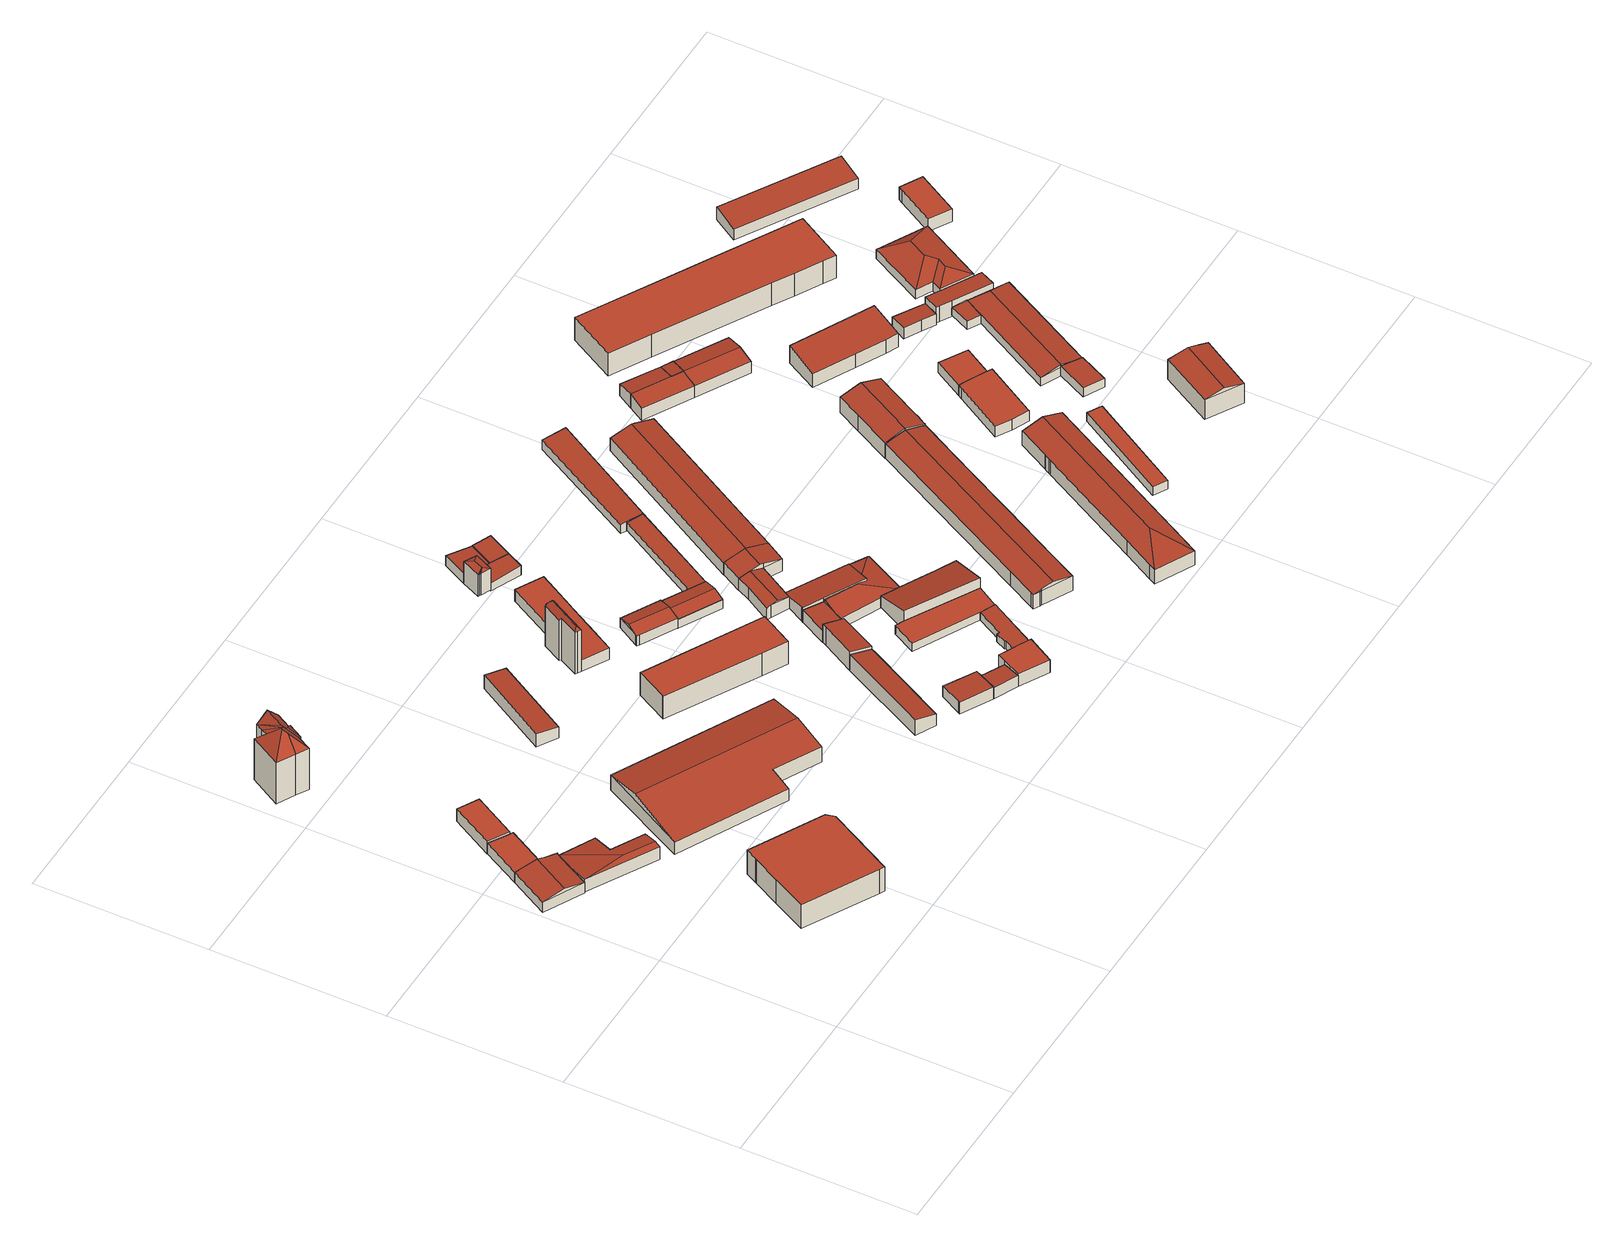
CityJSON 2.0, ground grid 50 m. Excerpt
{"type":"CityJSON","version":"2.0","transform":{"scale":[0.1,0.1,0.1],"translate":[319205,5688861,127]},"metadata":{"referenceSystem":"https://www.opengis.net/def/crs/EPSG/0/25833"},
"CityObjects":{
"building1":{"type":"Building","attributes":{"Dachtyp_tdc":"tdcFreeFormRoof","Gemeindeschluessel":14713000,"Dachneigung":10.01,"QualitaetDacherkennung":86,"Geometrietyp2DReferenz":"3000","function":"31001_2000","roofType":"5000","measuredHeight":4.61},"geometry":[{"type":"MultiSurface","lod":"2","boundaries":[[[0,1,2,3]],[[1,4,5,2]],[[4,6,7,5]],[[6,8,9,7]],[[8,10,11,9]],[[10,12,13,11]],[[12,0,3,13]],[[8,6,4,1,14,15,10]],[[15,14,0,12]],[[1,0,14]],[[12,10,15]],[[3,2,5,7,9,11,13]]],"semantics":{"surfaces":[{"type":"WallSurface"},{"type":"RoofSurface"},{"type":"GroundSurface"}],"values":[0,0,0,0,0,0,0,1,1,0,0,2]}}]},
"building2":{"type":"Building","attributes":{"Dachtyp_tdc":"tdcPolyFlatRoof","Gemeindeschluessel":14713000,"Dachneigung":2.71,"QualitaetDacherkennung":82,"Geometrietyp2DReferenz":"3000","function":"31001_2000","roofType":"2100","measuredHeight":3.55},"geometry":[{"type":"MultiSurface","lod":"2","boundaries":[[[16,0,17,18]],[[0,19,20,17]],[[19,21,22,20]],[[21,23,24,22]],[[23,25,26,24]],[[25,16,18,26]],[[25,23,21,19,0,16]],[[18,17,20,22,24,26]]],"semantics":{"surfaces":[{"type":"WallSurface"},{"type":"RoofSurface"},{"type":"GroundSurface"}],"values":[0,0,0,0,0,0,1,2]}}]},
"building3":{"type":"Building","attributes":{"Dachtyp_tdc":"tdcFreeFormRoof","Gemeindeschluessel":14713000,"Dachneigung":10.39,"QualitaetDacherkennung":29,"Geometrietyp2DReferenz":"3000","function":"31001_2000","roofType":"5000","measuredHeight":4.8},"geometry":[{"type":"MultiSurface","lod":"2","boundaries":[[[27,28,29,30]],[[28,31,32,29]],[[31,33,34,32]],[[33,35,36,34]],[[35,37,38,36]],[[37,39,40,38]],[[39,27,30,40]],[[41,42,31,28,27]],[[39,43,41,27]],[[43,37,35,33,42,41]],[[39,37,43]],[[33,31,42]],[[30,29,32,34,36,38,40]]],"semantics":{"surfaces":[{"type":"WallSurface"},{"type":"RoofSurface"},{"type":"GroundSurface"}],"values":[0,0,0,0,0,0,0,1,1,1,0,0,2]}}]},
"building4":{"type":"Building","attributes":{"Dachtyp_tdc":"tdcPolyFlatRoof","Gemeindeschluessel":14713000,"Dachneigung":0,"QualitaetDacherkennung":78,"Geometrietyp2DReferenz":"3000","function":"31001_2000","roofType":"1000","measuredHeight":8.13},"geometry":[{"type":"MultiSurface","lod":"2","boundaries":[[[44,45,46,47]],[[45,48,49,46]],[[48,50,51,49]],[[50,52,53,51]],[[52,54,55,53]],[[54,56,57,55]],[[56,58,59,57]],[[58,60,61,59]],[[60,62,63,61]],[[62,44,47,63]],[[62,60,58,56,54,52,50,48,45,44]],[[47,46,49,51,53,55,57,59,61,63]]],"semantics":{"surfaces":[{"type":"WallSurface"},{"type":"RoofSurface"},{"type":"GroundSurface"}],"values":[0,0,0,0,0,0,0,0,0,0,1,2]}}]},
"building5":{"type":"Building","attributes":{"Dachtyp_tdc":"tdcPolyFlatRoof","Gemeindeschluessel":14713000,"Dachneigung":0,"QualitaetDacherkennung":82,"Geometrietyp2DReferenz":"3000","function":"31001_2000","roofType":"1000","measuredHeight":4.19},"geometry":[{"type":"MultiSurface","lod":"2","boundaries":[[[64,65,66,67]],[[65,68,69,66]],[[68,70,71,69]],[[70,72,73,71]],[[72,64,67,73]],[[72,70,68,65,64]],[[67,66,69,71,73]]],"semantics":{"surfaces":[{"type":"WallSurface"},{"type":"RoofSurface"},{"type":"GroundSurface"}],"values":[0,0,0,0,0,1,2]}}]},
"building6":{"type":"Building","attributes":{"Dachtyp_tdc":"tdcFreeFormRoof","Gemeindeschluessel":14713000,"Dachneigung":46.38,"QualitaetDacherkennung":48,"Geometrietyp2DReferenz":"3000","function":"31001_9998","roofType":"5000","measuredHeight":19.04},"geometry":[{"type":"MultiSurface","lod":"2","boundaries":[[[74,75,76,77]],[[75,78,79,76]],[[78,80,81,79]],[[80,82,83,81]],[[82,84,85,83]],[[84,86,87,85]],[[86,88,89,87]],[[88,90,91,89]],[[90,92,93,91]],[[92,94,95,93]],[[94,96,97,95]],[[96,98,99,97]],[[98,74,77,99]],[[100,101,98,96]],[[100,96,94]],[[102,103,104,101,100,94,92]],[[105,106,102,92,90]],[[105,90,88]],[[106,105,88,86]],[[107,102,106,86,84]],[[107,84,82]],[[82,102,107]],[[82,103,102]],[[80,103,82]],[[103,80,78]],[[75,103,78]],[[75,104,103]],[[104,75,74]],[[101,104,74,98]],[[77,76,79,81,83,85,87,89,91,93,95,97,99]]],"semantics":{"surfaces":[{"type":"WallSurface"},{"type":"RoofSurface"},{"type":"GroundSurface"}],"values":[0,0,0,0,0,0,0,0,0,0,0,0,0,1,1,1,1,1,1,1,0,1,1,1,1,1,1,1,1,2]}}]},
"building7":{"type":"Building","attributes":{"Dachtyp_tdc":"tdcFreeFormRoof","Gemeindeschluessel":14713000,"Dachneigung":10,"QualitaetDacherkennung":68,"Geometrietyp2DReferenz":"3000","function":"31001_2000","roofType":"5000","measuredHeight":7.02},"geometry":[{"type":"MultiSurface","lod":"2","boundaries":[[[108,109,110,111]],[[109,112,113,110]],[[112,114,115,113]],[[114,116,117,115]],[[116,118,119,117]],[[118,108,111,119]],[[116,114,120,121,108,118]],[[120,112,109,121]],[[109,108,121]],[[114,112,120]],[[111,110,113,115,117,119]]],"semantics":{"surfaces":[{"type":"WallSurface"},{"type":"RoofSurface"},{"type":"GroundSurface"}],"values":[0,0,0,0,0,0,1,1,0,0,2]}}]},
"building8":{"type":"Building","attributes":{"Dachtyp_tdc":"tdcPolyFlatRoof","Gemeindeschluessel":14713000,"Dachneigung":5.53,"QualitaetDacherkennung":85,"Geometrietyp2DReferenz":"3000","function":"31001_2000","roofType":"2100","measuredHeight":4.45},"geometry":[{"type":"MultiSurface","lod":"2","boundaries":[[[122,123,124,125]],[[123,126,127,124]],[[126,128,129,127]],[[128,122,125,129]],[[128,126,123,122]],[[125,124,127,129]]],"semantics":{"surfaces":[{"type":"WallSurface"},{"type":"RoofSurface"},{"type":"GroundSurface"}],"values":[0,0,0,0,1,2]}}]},
"building9":{"type":"Building","attributes":{"Dachtyp_tdc":"tdcPolyFlatRoof","Gemeindeschluessel":14713000,"Dachneigung":0,"QualitaetDacherkennung":90,"Geometrietyp2DReferenz":"3000","function":"31001_2000","roofType":"1000","measuredHeight":7.66},"geometry":[{"type":"MultiSurface","lod":"2","boundaries":[[[130,131,132,133]],[[131,134,135,132]],[[134,136,137,135]],[[136,138,139,137]],[[138,140,141,139]],[[140,142,143,141]],[[142,130,133,143]],[[142,140,138,136,134,131,130]],[[133,132,135,137,139,141,143]]],"semantics":{"surfaces":[{"type":"WallSurface"},{"type":"RoofSurface"},{"type":"GroundSurface"}],"values":[0,0,0,0,0,0,0,1,2]}}]},
"building10":{"type":"Building","attributes":{"Dachtyp_tdc":"tdcPolyFlatRoof","Gemeindeschluessel":14713000,"Dachneigung":13.62,"QualitaetDacherkennung":89,"Geometrietyp2DReferenz":"3000","function":"31001_2000","roofType":"2100","measuredHeight":5.33},"geometry":[{"type":"MultiSurface","lod":"2","boundaries":[[[144,145,146,147]],[[145,148,149,146]],[[148,150,151,149]],[[150,152,153,151]],[[152,144,147,153]],[[152,150,148,145,144]],[[147,146,149,151,153]]],"semantics":{"surfaces":[{"type":"WallSurface"},{"type":"RoofSurface"},{"type":"GroundSurface"}],"values":[0,0,0,0,0,1,2]}}]},
"building11":{"type":"Building","attributes":{"Dachtyp_tdc":"tdcPolyFlatRoof","Gemeindeschluessel":14713000,"Dachneigung":2.82,"QualitaetDacherkennung":85,"Geometrietyp2DReferenz":"3000","function":"31001_2000","roofType":"2100","measuredHeight":3.95},"geometry":[{"type":"MultiSurface","lod":"2","boundaries":[[[154,155,156,157]],[[155,158,159,156]],[[158,160,161,159]],[[160,162,163,161]],[[162,164,165,163]],[[164,154,157,165]],[[164,162,160,158,155,154]],[[157,156,159,161,163,165]]],"semantics":{"surfaces":[{"type":"WallSurface"},{"type":"RoofSurface"},{"type":"GroundSurface"}],"values":[0,0,0,0,0,0,1,2]}}]},
"building12":{"type":"Building","attributes":{"Gemeindeschluessel":14713000,"Geometrietyp2DReferenz":"3000","function":"31001_2000","roofType":"9999"},"children":["building12-1","building12-2"]},
"building12-1":{"type":"BuildingPart","attributes":{"Dachtyp_tdc":"tdcFreeFormRoof","Dachneigung":51.15,"QualitaetDacherkennung":6,"Geometrietyp2DReferenz":"3000","roofType":"5000","measuredHeight":15.38},"parents":["building12"],"geometry":[{"type":"MultiSurface","lod":"2","boundaries":[[[166,167,168,169]],[[167,170,171,172,168]],[[173,174,175,176,177]],[[174,178,179,175]],[[178,180,181,179]],[[180,182,183,181]],[[182,166,169,183]],[[178,174,173,184]],[[173,170,185,184]],[[170,167,185]],[[167,166,182,180,178,184,185]],[[169,168,172,176,175,179,181,183]],[[177,171,170,173]],[[177,176,172,171]]],"semantics":{"surfaces":[{"type":"WallSurface"},{"type":"RoofSurface"},{"type":"GroundSurface"},{"type":"ClosureSurface"}],"values":[0,0,0,0,0,0,0,1,1,1,1,2,0,3]}}]},
"building12-2":{"type":"BuildingPart","attributes":{"Dachtyp_tdc":"tdcPolyFlatRoof","Dachneigung":0,"QualitaetDacherkennung":53,"Geometrietyp2DReferenz":"3000","roofType":"1000","measuredHeight":3.71},"parents":["building12"],"geometry":[{"type":"MultiSurface","lod":"2","boundaries":[[[186,187,188,189]],[[187,190,191,188]],[[190,192,193,191]],[[192,194,195,193]],[[194,196,197,195]],[[196,198,199,197]],[[198,177,176,199]],[[171,200,201,172]],[[200,202,203,201]],[[202,186,189,203]],[[202,200,171,177,198,196,194,192,190,187,186]],[[189,188,191,193,195,197,199,176,172,201,203]],[[172,176,177,171]]],"semantics":{"surfaces":[{"type":"WallSurface"},{"type":"RoofSurface"},{"type":"GroundSurface"},{"type":"ClosureSurface"}],"values":[0,0,0,0,0,0,0,0,0,0,1,2,3]}}]},
"building13":{"type":"Building","attributes":{"Dachtyp_tdc":"tdcPolyFlatRoof","Gemeindeschluessel":14713000,"Dachneigung":5.46,"QualitaetDacherkennung":79,"Geometrietyp2DReferenz":"3000","function":"31001_2000","roofType":"2100","measuredHeight":3.78},"geometry":[{"type":"MultiSurface","lod":"2","boundaries":[[[204,205,206,207]],[[205,208,165,206]],[[208,209,163,165]],[[209,204,207,163]],[[209,208,205,204]],[[207,206,165,163]]],"semantics":{"surfaces":[{"type":"WallSurface"},{"type":"RoofSurface"},{"type":"GroundSurface"}],"values":[0,0,0,0,1,2]}}]},
"building14":{"type":"Building","attributes":{"Dachtyp_tdc":"tdcFreeFormRoof","Gemeindeschluessel":14713000,"Dachneigung":13.85,"QualitaetDacherkennung":71,"Geometrietyp2DReferenz":"3000","function":"31001_2000","roofType":"5000","measuredHeight":4.27},"geometry":[{"type":"MultiSurface","lod":"2","boundaries":[[[210,211,212,213]],[[211,214,215,212]],[[214,216,217,215]],[[216,218,219,217]],[[218,220,221,219]],[[220,210,213,221]],[[211,210,222,223,216,214]],[[222,220,218,223]],[[210,220,222]],[[218,216,223]],[[213,212,215,217,219,221]]],"semantics":{"surfaces":[{"type":"WallSurface"},{"type":"RoofSurface"},{"type":"GroundSurface"}],"values":[0,0,0,0,0,0,1,1,0,0,2]}}]},
"building15":{"type":"Building","attributes":{"Dachtyp_tdc":"tdcPolyFlatRoof","Gemeindeschluessel":14713000,"Dachneigung":13.57,"QualitaetDacherkennung":77,"Geometrietyp2DReferenz":"3000","function":"31001_2000","roofType":"2100","measuredHeight":6.17},"geometry":[{"type":"MultiSurface","lod":"2","boundaries":[[[224,225,226,149]],[[225,227,228,226]],[[227,229,230,228]],[[229,231,232,230]],[[231,233,151,232]],[[233,224,149,151]],[[233,231,229,227,225,224]],[[149,226,228,230,232,151]]],"semantics":{"surfaces":[{"type":"WallSurface"},{"type":"RoofSurface"},{"type":"GroundSurface"}],"values":[0,0,0,0,0,0,1,2]}}]},
"building16":{"type":"Building","attributes":{"Dachtyp_tdc":"tdcFreeFormRoof","Gemeindeschluessel":14713000,"Dachneigung":20.64,"QualitaetDacherkennung":3,"Geometrietyp2DReferenz":"3000","function":"31001_2000","roofType":"5000","measuredHeight":8.13},"geometry":[{"type":"MultiSurface","lod":"2","boundaries":[[[234,235,236,237]],[[235,238,239,236]],[[238,240,241,239]],[[240,242,243,241]],[[242,244,245,243]],[[244,234,237,245]],[[246,242,240]],[[246,244,242]],[[244,246,234]],[[247,246,240,238]],[[247,238,235]],[[246,247,235,234]],[[237,236,239,241,243,245]]],"semantics":{"surfaces":[{"type":"WallSurface"},{"type":"RoofSurface"},{"type":"GroundSurface"}],"values":[0,0,0,0,0,0,1,1,1,1,1,1,2]}}]},
"building17":{"type":"Building","attributes":{"Dachtyp_tdc":"tdcPolyFlatRoof","Gemeindeschluessel":14713000,"Dachneigung":4.9,"QualitaetDacherkennung":79,"Geometrietyp2DReferenz":"3000","function":"31001_2000","roofType":"2100","measuredHeight":4.13},"geometry":[{"type":"MultiSurface","lod":"2","boundaries":[[[248,249,250,251]],[[249,252,253,250]],[[252,254,255,253]],[[254,256,257,255]],[[256,258,259,257]],[[258,248,251,259]],[[258,256,254,252,249,248]],[[251,250,253,255,257,259]]],"semantics":{"surfaces":[{"type":"WallSurface"},{"type":"RoofSurface"},{"type":"GroundSurface"}],"values":[0,0,0,0,0,0,1,2]}}]},
"building18":{"type":"Building","attributes":{"Dachtyp_tdc":"tdcGableRoof","Gemeindeschluessel":14713000,"Dachneigung":13.33,"QualitaetDacherkennung":58,"Geometrietyp2DReferenz":"3000","function":"31001_2000","roofType":"3100","measuredHeight":3.93},"geometry":[{"type":"MultiSurface","lod":"2","boundaries":[[[260,261,262,263]],[[261,264,265,262]],[[264,266,267,265]],[[266,268,269,267]],[[268,260,263,269]],[[270,268,266,264,271]],[[272,270,271,273]],[[261,273,271,264]],[[260,272,273,261]],[[268,270,272,260]],[[263,262,265,267,269]]],"semantics":{"surfaces":[{"type":"WallSurface"},{"type":"RoofSurface"},{"type":"GroundSurface"}],"values":[0,0,0,0,0,1,1,0,0,0,2]}}]},
"building19":{"type":"Building","attributes":{"Dachtyp_tdc":"tdcPolyFlatRoof","Gemeindeschluessel":14713000,"Dachneigung":3.1,"QualitaetDacherkennung":70,"Geometrietyp2DReferenz":"3000","function":"31001_2000","roofType":"2100","measuredHeight":3.11},"geometry":[{"type":"MultiSurface","lod":"2","boundaries":[[[274,275,276,277]],[[275,278,279,276]],[[278,280,281,279]],[[280,282,283,281]],[[282,274,277,283]],[[282,280,278,275,274]],[[277,276,279,281,283]]],"semantics":{"surfaces":[{"type":"WallSurface"},{"type":"RoofSurface"},{"type":"GroundSurface"}],"values":[0,0,0,0,0,1,2]}}]},
"building20":{"type":"Building","attributes":{"Dachtyp_tdc":"tdcPolyFlatRoof","Gemeindeschluessel":14713000,"Dachneigung":6.64,"QualitaetDacherkennung":62,"Geometrietyp2DReferenz":"3000","function":"31001_2000","roofType":"2100","measuredHeight":3.41},"geometry":[{"type":"MultiSurface","lod":"2","boundaries":[[[284,285,286,287]],[[285,288,289,286]],[[288,290,291,289]],[[290,292,293,291]],[[292,284,287,293]],[[292,290,288,285,284]],[[287,286,289,291,293]]],"semantics":{"surfaces":[{"type":"WallSurface"},{"type":"RoofSurface"},{"type":"GroundSurface"}],"values":[0,0,0,0,0,1,2]}}]},
"building21":{"type":"Building","attributes":{"Gemeindeschluessel":14713000,"Geometrietyp2DReferenz":"3000","function":"31001_2000","roofType":"9999"},"children":["building21-1","building21-2","building21-3"]},
"building21-1":{"type":"BuildingPart","attributes":{"Dachtyp_tdc":"tdcPolyFlatRoof","Dachneigung":4.72,"QualitaetDacherkennung":82,"Geometrietyp2DReferenz":"3000","roofType":"2100","measuredHeight":3.06},"parents":["building21"],"geometry":[{"type":"MultiSurface","lod":"2","boundaries":[[[294,295,296,297,298]],[[295,299,300,296]],[[301,302,303,304]],[[302,305,306,303]],[[305,307,308,306]],[[307,309,310,308]],[[309,311,312,310]],[[311,309,307,305,302,301,299,295,294,313]],[[297,296,300,304,303,306,308,310,312]],[[301,304,300,299]],[[298,313,294]],[[297,312,311,313,298]]],"semantics":{"surfaces":[{"type":"WallSurface"},{"type":"RoofSurface"},{"type":"GroundSurface"},{"type":"ClosureSurface"}],"values":[0,0,0,0,0,0,0,1,2,3,0,3]}}]},
"building21-2":{"type":"BuildingPart","attributes":{"Dachtyp_tdc":"tdcPolyFlatRoof","Dachneigung":0,"QualitaetDacherkennung":78,"Geometrietyp2DReferenz":"3000","roofType":"1000","measuredHeight":4.35},"parents":["building21"],"geometry":[{"type":"MultiSurface","lod":"2","boundaries":[[[314,315,316,317]],[[315,318,319,316]],[[318,320,301,304,319]],[[321,322,323,300,299]],[[322,314,317,323]],[[322,321,320,318,315,314]],[[317,316,319,304,300,323]],[[299,301,320,321]],[[299,300,304,301]]],"semantics":{"surfaces":[{"type":"WallSurface"},{"type":"RoofSurface"},{"type":"GroundSurface"},{"type":"ClosureSurface"}],"values":[0,0,0,0,0,1,2,0,3]}}]},
"building21-3":{"type":"BuildingPart","attributes":{"Dachtyp_tdc":"tdcPolyFlatRoof","Dachneigung":2.91,"QualitaetDacherkennung":75,"Geometrietyp2DReferenz":"3000","roofType":"2100","measuredHeight":3.09},"parents":["building21"],"geometry":[{"type":"MultiSurface","lod":"2","boundaries":[[[324,325,326,327]],[[325,328,329,326]],[[328,298,297,329]],[[330,331,332,312,311]],[[331,324,327,332]],[[331,330,313,298,328,325,324]],[[327,326,329,297,312,332]],[[311,313,330]],[[312,297,298,313,311]]],"semantics":{"surfaces":[{"type":"WallSurface"},{"type":"RoofSurface"},{"type":"GroundSurface"},{"type":"ClosureSurface"}],"values":[0,0,0,0,0,1,2,0,3]}}]},
"building22":{"type":"Building","attributes":{"Dachtyp_tdc":"tdcFreeFormRoof","Gemeindeschluessel":14713000,"Dachneigung":14.25,"QualitaetDacherkennung":85,"Geometrietyp2DReferenz":"3000","function":"31001_2000","roofType":"5000","measuredHeight":4.77},"geometry":[{"type":"MultiSurface","lod":"2","boundaries":[[[333,334,335,336]],[[334,337,338,335]],[[337,339,340,338]],[[339,341,342,340]],[[341,343,344,342]],[[343,345,346,344]],[[345,333,336,346]],[[341,339,347,348,343]],[[347,337,334,333,345,348]],[[339,337,347]],[[345,343,348]],[[336,335,338,340,342,344,346]]],"semantics":{"surfaces":[{"type":"WallSurface"},{"type":"RoofSurface"},{"type":"GroundSurface"}],"values":[0,0,0,0,0,0,0,1,1,0,0,2]}}]},
"building23":{"type":"Building","attributes":{"Dachtyp_tdc":"tdcPolyFlatRoof","Gemeindeschluessel":14713000,"Dachneigung":3,"QualitaetDacherkennung":85,"Geometrietyp2DReferenz":"3000","function":"31001_2000","roofType":"2100","measuredHeight":3.11},"geometry":[{"type":"MultiSurface","lod":"2","boundaries":[[[349,350,351,352]],[[350,280,281,351]],[[280,278,279,281]],[[278,349,352,279]],[[278,280,350,349]],[[352,351,281,279]]],"semantics":{"surfaces":[{"type":"WallSurface"},{"type":"RoofSurface"},{"type":"GroundSurface"}],"values":[0,0,0,0,1,2]}}]},
"building24":{"type":"Building","attributes":{"Dachtyp_tdc":"tdcPolyFlatRoof","Gemeindeschluessel":14713000,"Dachneigung":10.24,"QualitaetDacherkennung":85,"Geometrietyp2DReferenz":"3000","function":"31001_2000","roofType":"2100","measuredHeight":4.94},"geometry":[{"type":"MultiSurface","lod":"2","boundaries":[[[353,354,355,356]],[[354,357,358,355]],[[357,359,360,358]],[[359,361,362,360]],[[361,363,364,362]],[[363,365,366,364]],[[365,353,356,366]],[[365,363,361,359,357,354,353]],[[356,355,358,360,362,364,366]]],"semantics":{"surfaces":[{"type":"WallSurface"},{"type":"RoofSurface"},{"type":"GroundSurface"}],"values":[0,0,0,0,0,0,0,1,2]}}]},
"building25":{"type":"Building","attributes":{"Dachtyp_tdc":"tdcFreeFormRoof","Gemeindeschluessel":14713000,"Dachneigung":11.85,"QualitaetDacherkennung":54,"Geometrietyp2DReferenz":"3000","function":"31001_2000","roofType":"5000","measuredHeight":4.74},"geometry":[{"type":"MultiSurface","lod":"2","boundaries":[[[367,256,368,369]],[[256,370,366,368]],[[370,371,364,366]],[[371,372,362,364]],[[372,373,374,362]],[[373,375,376,374]],[[375,377,378,376]],[[377,367,369,378]],[[375,373,379,380,371,381,382,383]],[[382,381,370,384]],[[379,372,380]],[[377,383,382,384,256,367]],[[373,372,379]],[[370,256,384]],[[371,370,381]],[[372,371,380]],[[377,375,383]],[[369,368,366,364,362,374,376,378]]],"semantics":{"surfaces":[{"type":"WallSurface"},{"type":"RoofSurface"},{"type":"GroundSurface"}],"values":[0,0,0,0,0,0,0,0,1,1,1,1,0,0,0,0,0,2]}}]},
"building26":{"type":"Building","attributes":{"Gemeindeschluessel":14713000,"Dachtyp_tdc":"tdcPolyFlatRoof","Dachneigung":14.95,"QualitaetDacherkennung":85,"Geometrietyp2DReferenz":"3000","function":"31001_2000","roofType":"2100","measuredHeight":6.47},"geometry":[{"type":"MultiSurface","lod":"2","boundaries":[[[385,386,387,388]],[[386,389,390,387]],[[389,391,392,390]],[[391,393,394,392]],[[393,395,396,394]],[[395,397,398,396]],[[397,399,400,398]],[[399,401,402,400]],[[401,385,388,402]],[[401,399,397,395,393,391,389,386,385]],[[388,387,390,392,394,396,398,400,402]]],"semantics":{"surfaces":[{"type":"WallSurface"},{"type":"RoofSurface"},{"type":"GroundSurface"}],"values":[0,0,0,0,0,0,0,0,0,1,2]}}]},
"building27":{"type":"Building","attributes":{"Dachtyp_tdc":"tdcFreeFormRoof","Gemeindeschluessel":14713000,"Dachneigung":13.69,"QualitaetDacherkennung":74,"Geometrietyp2DReferenz":"3000","function":"31001_2000","roofType":"5000","measuredHeight":5.76},"geometry":[{"type":"MultiSurface","lod":"2","boundaries":[[[403,404,405,406]],[[404,407,408,405]],[[407,339,409,408]],[[339,410,411,409]],[[410,337,412,411]],[[337,403,406,412]],[[407,404,413,414,415]],[[414,413,403,337,416]],[[339,415,414,416,410]],[[410,416,337]],[[403,413,404]],[[407,415,339]],[[406,405,408,409,411,412]]],"semantics":{"surfaces":[{"type":"WallSurface"},{"type":"RoofSurface"},{"type":"GroundSurface"}],"values":[0,0,0,0,0,0,1,1,0,0,0,0,2]}}]},
"building28":{"type":"Building","attributes":{"Dachtyp_tdc":"tdcPolyFlatRoof","Gemeindeschluessel":14713000,"Dachneigung":6.64,"QualitaetDacherkennung":65,"Geometrietyp2DReferenz":"3000","function":"31001_2000","roofType":"2100","measuredHeight":3.23},"geometry":[{"type":"MultiSurface","lod":"2","boundaries":[[[417,418,419,420]],[[418,421,422,419]],[[421,423,424,422]],[[423,417,420,424]],[[423,421,418,417]],[[420,419,422,424]]],"semantics":{"surfaces":[{"type":"WallSurface"},{"type":"RoofSurface"},{"type":"GroundSurface"}],"values":[0,0,0,0,1,2]}}]},
"building29":{"type":"Building","attributes":{"Dachtyp_tdc":"tdcFreeFormRoof","Gemeindeschluessel":14713000,"Dachneigung":13.96,"QualitaetDacherkennung":93,"Geometrietyp2DReferenz":"3000","function":"31001_2000","roofType":"5000","measuredHeight":5.88},"geometry":[{"type":"MultiSurface","lod":"2","boundaries":[[[425,426,427,428]],[[426,429,430,427]],[[429,431,432,430]],[[431,404,433,432]],[[404,425,428,433]],[[404,431,429,434,435]],[[435,434,426,425]],[[429,426,434]],[[425,404,435]],[[428,427,430,432,433]]],"semantics":{"surfaces":[{"type":"WallSurface"},{"type":"RoofSurface"},{"type":"GroundSurface"}],"values":[0,0,0,0,0,1,1,0,0,2]}}]},
"building30":{"type":"Building","attributes":{"Dachtyp_tdc":"tdcPolyFlatRoof","Gemeindeschluessel":14713000,"Dachneigung":5.75,"QualitaetDacherkennung":58,"Geometrietyp2DReferenz":"3000","function":"31001_2000","roofType":"2100","measuredHeight":3.67},"geometry":[{"type":"MultiSurface","lod":"2","boundaries":[[[436,437,438,439]],[[437,440,441,438]],[[440,442,443,441]],[[442,444,445,443]],[[444,446,447,445]],[[446,436,439,447]],[[446,444,442,440,437,436]],[[439,438,441,443,445,447]]],"semantics":{"surfaces":[{"type":"WallSurface"},{"type":"RoofSurface"},{"type":"GroundSurface"}],"values":[0,0,0,0,0,0,1,2]}}]},
"building31":{"type":"Building","attributes":{"Dachtyp_tdc":"tdcFreeFormRoof","Gemeindeschluessel":14713000,"Dachneigung":13.87,"QualitaetDacherkennung":92,"Geometrietyp2DReferenz":"3000","function":"31001_2000","roofType":"5000","measuredHeight":6.28},"geometry":[{"type":"MultiSurface","lod":"2","boundaries":[[[448,449,450,451]],[[449,452,453,450]],[[452,454,455,453]],[[454,456,457,455]],[[456,458,459,457]],[[458,460,461,459]],[[460,462,463,461]],[[462,464,465,463]],[[464,466,467,465]],[[466,468,469,467]],[[468,470,471,469]],[[470,472,473,471]],[[472,474,475,473]],[[474,476,477,475]],[[476,478,479,477]],[[478,448,451,479]],[[480,481,452,449,448,478,482,483]],[[458,456,454,481,480,472,470,468,466,464,462,460]],[[472,480,483,474]],[[452,481,454]],[[474,483,482,476]],[[476,482,478]],[[451,450,453,455,457,459,461,463,465,467,469,471,473,475,477,479]]],"semantics":{"surfaces":[{"type":"WallSurface"},{"type":"RoofSurface"},{"type":"GroundSurface"}],"values":[0,0,0,0,0,0,0,0,0,0,0,0,0,0,0,0,1,1,0,0,0,0,2]}}]},
"building32":{"type":"Building","attributes":{"Dachtyp_tdc":"tdcHipAndGableRoof","Gemeindeschluessel":14713000,"Dachneigung":15.12,"QualitaetDacherkennung":63,"Geometrietyp2DReferenz":"3000","function":"31001_2000","roofType":"5000","measuredHeight":6.48},"geometry":[{"type":"MultiSurface","lod":"2","boundaries":[[[484,485,486,487]],[[485,488,489,486]],[[488,490,491,489]],[[490,492,493,491]],[[492,494,495,493]],[[494,496,497,495]],[[496,498,499,497]],[[498,500,501,499]],[[500,502,503,501]],[[502,504,505,503]],[[504,484,487,505]],[[500,498,506]],[[498,496,494,506]],[[494,492,490,488,485,484,504,502,500,506]],[[487,486,489,491,493,495,497,499,501,503,505]]],"semantics":{"surfaces":[{"type":"WallSurface"},{"type":"RoofSurface"},{"type":"GroundSurface"}],"values":[0,0,0,0,0,0,0,0,0,0,0,1,1,1,2]}}]},
"building33":{"type":"Building","attributes":{"Dachtyp_tdc":"tdcGableRoof","Gemeindeschluessel":14713000,"Dachneigung":15.5,"QualitaetDacherkennung":90,"Geometrietyp2DReferenz":"3000","function":"31001_2000","roofType":"3100","measuredHeight":7.08},"geometry":[{"type":"MultiSurface","lod":"2","boundaries":[[[507,508,509,510]],[[508,511,512,509]],[[511,513,514,512]],[[513,515,516,514]],[[515,517,518,516]],[[517,519,520,518]],[[519,521,522,520]],[[521,523,524,522]],[[523,525,526,524]],[[525,507,510,526]],[[521,519,517,515,513]],[[513,511,508,507,525,523,521]],[[510,509,512,514,516,518,520,522,524,526]]],"semantics":{"surfaces":[{"type":"WallSurface"},{"type":"RoofSurface"},{"type":"GroundSurface"}],"values":[0,0,0,0,0,0,0,0,0,0,1,1,2]}}]},
"building34":{"type":"Building","attributes":{"Dachtyp_tdc":"tdcPolyFlatRoof","Gemeindeschluessel":14713000,"Dachneigung":0,"QualitaetDacherkennung":65,"Geometrietyp2DReferenz":"3000","function":"31001_2000","roofType":"1000","measuredHeight":2.84},"geometry":[{"type":"MultiSurface","lod":"2","boundaries":[[[527,528,529,530]],[[528,531,532,529]],[[531,533,534,532]],[[533,527,530,534]],[[533,531,528,527]],[[530,529,532,534]]],"semantics":{"surfaces":[{"type":"WallSurface"},{"type":"RoofSurface"},{"type":"GroundSurface"}],"values":[0,0,0,0,1,2]}}]},
"building35":{"type":"Building","attributes":{"Gemeindeschluessel":14713000,"Geometrietyp2DReferenz":"3000","function":"31001_2000","roofType":"9999"},"children":["building35-1","building35-2","building35-3"]},
"building35-1":{"type":"BuildingPart","attributes":{"Dachtyp_tdc":"tdcGableRoof","Dachneigung":10.08,"QualitaetDacherkennung":90,"Geometrietyp2DReferenz":"3000","roofType":"3100","measuredHeight":4.83},"parents":["building35"],"geometry":[{"type":"MultiSurface","lod":"2","boundaries":[[[535,536,537,538]],[[536,539,540,537]],[[539,541,542,540]],[[541,543,544,542]],[[543,545,546,544]],[[545,547,548,546]],[[543,541,539,536,535]],[[535,549,547,545,543]],[[538,537,540,542,544,546,548]],[[538,548,547,549,535]]],"semantics":{"surfaces":[{"type":"WallSurface"},{"type":"RoofSurface"},{"type":"GroundSurface"},{"type":"ClosureSurface"}],"values":[0,0,0,0,0,0,1,1,2,3]}}]},
"building35-2":{"type":"BuildingPart","attributes":{"Dachtyp_tdc":"tdcPolyFlatRoof","Dachneigung":9.16,"QualitaetDacherkennung":82,"Geometrietyp2DReferenz":"3000","roofType":"2100","measuredHeight":4.82},"parents":["building35"],"geometry":[{"type":"MultiSurface","lod":"2","boundaries":[[[550,535,538,551]],[[552,553,554,548,547]],[[553,555,556,554]],[[553,552,549,535,550,555]],[[556,551,538,548,554]],[[550,551,556,555]],[[552,547,549]],[[547,548,538,535,549]]],"semantics":{"surfaces":[{"type":"WallSurface"},{"type":"RoofSurface"},{"type":"GroundSurface"},{"type":"ClosureSurface"}],"values":[0,0,0,1,2,3,0,3]}}]},
"building35-3":{"type":"BuildingPart","attributes":{"Dachtyp_tdc":"tdcPolyFlatRoof","Dachneigung":9.49,"QualitaetDacherkennung":67,"Geometrietyp2DReferenz":"3000","roofType":"2100","measuredHeight":4.81},"parents":["building35"],"geometry":[{"type":"MultiSurface","lod":"2","boundaries":[[[555,557,558,556]],[[557,559,560,558]],[[559,550,551,560]],[[559,557,555,550]],[[551,556,558,560]],[[556,551,550,555]]],"semantics":{"surfaces":[{"type":"WallSurface"},{"type":"RoofSurface"},{"type":"GroundSurface"},{"type":"ClosureSurface"}],"values":[0,0,0,1,2,3]}}]},
"building36":{"type":"Building","attributes":{"Dachtyp_tdc":"tdcPolyFlatRoof","Gemeindeschluessel":14713000,"Dachneigung":9.35,"QualitaetDacherkennung":81,"Geometrietyp2DReferenz":"3000","function":"31001_2000","roofType":"2100","measuredHeight":4.79},"geometry":[{"type":"MultiSurface","lod":"2","boundaries":[[[561,535,538,537]],[[535,550,551,538]],[[550,559,560,551]],[[559,561,537,560]],[[559,550,535,561]],[[537,538,551,560]]],"semantics":{"surfaces":[{"type":"WallSurface"},{"type":"RoofSurface"},{"type":"GroundSurface"}],"values":[0,0,0,0,1,2]}}]},
"building37":{"type":"Building","attributes":{"Gemeindeschluessel":14713000,"Geometrietyp2DReferenz":"3000","function":"31001_2000","roofType":"9999"},"children":["building37-1","building37-2"]},
"building37-1":{"type":"BuildingPart","attributes":{"Dachtyp_tdc":"tdcPolyFlatRoof","Dachneigung":0,"QualitaetDacherkennung":58,"Geometrietyp2DReferenz":"3000","roofType":"1000","measuredHeight":3.34},"parents":["building37"],"geometry":[{"type":"MultiSurface","lod":"2","boundaries":[[[562,563,564,565]],[[563,566,567,564]],[[566,568,569,567]],[[568,570,571,569]],[[568,566,563,562,570]],[[571,565,564,567,569]],[[565,571,570,562]]],"semantics":{"surfaces":[{"type":"WallSurface"},{"type":"RoofSurface"},{"type":"GroundSurface"},{"type":"ClosureSurface"}],"values":[0,0,0,0,1,2,3]}}]},
"building37-2":{"type":"BuildingPart","attributes":{"Dachtyp_tdc":"tdcPolyFlatRoof","Dachneigung":0,"QualitaetDacherkennung":69,"Geometrietyp2DReferenz":"3000","roofType":"1000","measuredHeight":3.53},"parents":["building37"],"geometry":[{"type":"MultiSurface","lod":"2","boundaries":[[[572,573,569,571,570]],[[573,574,575,569]],[[574,576,577,575]],[[576,578,579,577]],[[578,580,581,579]],[[580,582,583,581]],[[582,584,585,583]],[[584,586,562,565,585]],[[586,584,582,580,578,576,574,573,572]],[[571,569,575,577,579,581,583,585,565]],[[570,562,586,572]],[[570,571,565,562]]],"semantics":{"surfaces":[{"type":"WallSurface"},{"type":"RoofSurface"},{"type":"GroundSurface"},{"type":"ClosureSurface"}],"values":[0,0,0,0,0,0,0,0,1,2,0,3]}}]},
"building38":{"type":"Building","attributes":{"Dachtyp_tdc":"tdcPolyFlatRoof","Gemeindeschluessel":14713000,"Dachneigung":7.14,"QualitaetDacherkennung":89,"Geometrietyp2DReferenz":"3000","function":"31001_2000","roofType":"2100","measuredHeight":5.99},"geometry":[{"type":"MultiSurface","lod":"2","boundaries":[[[587,588,589,590]],[[588,591,592,589]],[[591,593,594,592]],[[593,595,596,594]],[[595,597,598,596]],[[597,599,600,598]],[[599,587,590,600]],[[599,597,595,593,591,588,587]],[[590,589,592,594,596,598,600]]],"semantics":{"surfaces":[{"type":"WallSurface"},{"type":"RoofSurface"},{"type":"GroundSurface"}],"values":[0,0,0,0,0,0,0,1,2]}}]},
"building39":{"type":"Building","attributes":{"Dachtyp_tdc":"tdcPolyFlatRoof","Gemeindeschluessel":14713000,"Dachneigung":2.83,"QualitaetDacherkennung":81,"Geometrietyp2DReferenz":"3000","function":"31001_2000","roofType":"2100","measuredHeight":3.2},"geometry":[{"type":"MultiSurface","lod":"2","boundaries":[[[601,602,603,604]],[[602,605,606,603]],[[605,607,608,606]],[[607,609,610,608]],[[609,601,604,610]],[[609,607,605,602,601]],[[604,603,606,608,610]]],"semantics":{"surfaces":[{"type":"WallSurface"},{"type":"RoofSurface"},{"type":"GroundSurface"}],"values":[0,0,0,0,0,1,2]}}]},
"building40":{"type":"Building","attributes":{"Dachtyp_tdc":"tdcFreeFormRoof","Gemeindeschluessel":14713000,"Dachneigung":12.2,"QualitaetDacherkennung":84,"Geometrietyp2DReferenz":"3000","function":"31001_2000","roofType":"5000","measuredHeight":7.87},"geometry":[{"type":"MultiSurface","lod":"2","boundaries":[[[611,612,613,614]],[[612,615,616,613]],[[615,617,618,616]],[[617,619,620,618]],[[619,611,614,620]],[[621,622,612,611]],[[619,617,615,622,621]],[[615,612,622]],[[611,619,621]],[[614,613,616,618,620]]],"semantics":{"surfaces":[{"type":"WallSurface"},{"type":"RoofSurface"},{"type":"GroundSurface"}],"values":[0,0,0,0,0,1,1,0,0,2]}}]},
"building41":{"type":"Building","attributes":{"Dachtyp_tdc":"tdcPolyFlatRoof","Gemeindeschluessel":14713000,"Dachneigung":0,"QualitaetDacherkennung":48,"Geometrietyp2DReferenz":"3000","function":"31001_2000","roofType":"1000","measuredHeight":7.77},"geometry":[{"type":"MultiSurface","lod":"2","boundaries":[[[623,624,625,626]],[[624,627,628,625]],[[627,629,630,628]],[[629,631,632,630]],[[631,633,634,632]],[[633,635,636,634]],[[635,637,638,636]],[[637,639,640,638]],[[639,641,642,640]],[[641,643,644,642]],[[643,623,626,644]],[[643,641,639,637,635,633,631,629,627,624,623]],[[626,625,628,630,632,634,636,638,640,642,644]]],"semantics":{"surfaces":[{"type":"WallSurface"},{"type":"RoofSurface"},{"type":"GroundSurface"}],"values":[0,0,0,0,0,0,0,0,0,0,0,1,2]}}]},
"building42":{"type":"Building","attributes":{"Dachtyp_tdc":"tdcPolyFlatRoof","Gemeindeschluessel":14713000,"Dachneigung":5.54,"QualitaetDacherkennung":83,"Geometrietyp2DReferenz":"3000","function":"31001_2000","roofType":"2100","measuredHeight":3.65},"geometry":[{"type":"MultiSurface","lod":"2","boundaries":[[[645,646,647,648]],[[646,649,650,647]],[[649,651,652,650]],[[651,653,654,652]],[[653,655,656,654]],[[655,645,648,656]],[[655,653,651,649,646,645]],[[648,647,650,652,654,656]]],"semantics":{"surfaces":[{"type":"WallSurface"},{"type":"RoofSurface"},{"type":"GroundSurface"}],"values":[0,0,0,0,0,0,1,2]}}]},
"building43":{"type":"Building","attributes":{"Gemeindeschluessel":14713000,"Geometrietyp2DReferenz":"3000","function":"31001_2000","roofType":"9999"},"children":["building43-1","building43-2"]},
"building43-1":{"type":"BuildingPart","attributes":{"Dachtyp_tdc":"tdcFreeFormRoof","Dachneigung":10.33,"QualitaetDacherkennung":46,"Geometrietyp2DReferenz":"3000","roofType":"5000","measuredHeight":3.97},"parents":["building43"],"geometry":[{"type":"MultiSurface","lod":"2","boundaries":[[[657,658,659,660]],[[658,661,662,659]],[[661,663,664,662]],[[663,665,666,664]],[[665,667,668,666]],[[667,669,670,668]],[[669,671,672,670]],[[673,665,663,661,674]],[[661,675,676,674]],[[676,657,671,669,677,673,674]],[[665,673,677,667]],[[667,677,669]],[[657,676,675,658]],[[658,675,661]],[[672,660,659,662,664,666,668,670]],[[660,672,671,657]]],"semantics":{"surfaces":[{"type":"WallSurface"},{"type":"RoofSurface"},{"type":"GroundSurface"},{"type":"ClosureSurface"}],"values":[0,0,0,0,0,0,0,1,1,1,0,0,0,0,2,3]}}]},
"building43-2":{"type":"BuildingPart","attributes":{"Dachtyp_tdc":"tdcPolyFlatRoof","Dachneigung":3.35,"QualitaetDacherkennung":77,"Geometrietyp2DReferenz":"3000","roofType":"2100","measuredHeight":2.92},"parents":["building43"],"geometry":[{"type":"MultiSurface","lod":"2","boundaries":[[[678,679,680,681]],[[679,682,657,660,680]],[[683,678,681,672,671]],[[683,682,679,678]],[[681,680,660,672]],[[671,657,682,683]],[[671,672,660,657]]],"semantics":{"surfaces":[{"type":"WallSurface"},{"type":"RoofSurface"},{"type":"GroundSurface"},{"type":"ClosureSurface"}],"values":[0,0,0,1,2,0,3]}}]},
"building44":{"type":"Building","attributes":{"Dachtyp_tdc":"tdcPolyFlatRoof","Gemeindeschluessel":14713000,"Dachneigung":5.84,"QualitaetDacherkennung":62,"Geometrietyp2DReferenz":"3000","function":"31001_2000","roofType":"2100","measuredHeight":5.26},"geometry":[{"type":"MultiSurface","lod":"2","boundaries":[[[684,685,686,687]],[[685,688,689,686]],[[688,690,691,689]],[[690,692,693,691]],[[692,694,695,693]],[[694,696,697,695]],[[696,684,687,697]],[[696,694,692,690,688,685,684]],[[687,686,689,691,693,695,697]]],"semantics":{"surfaces":[{"type":"WallSurface"},{"type":"RoofSurface"},{"type":"GroundSurface"}],"values":[0,0,0,0,0,0,0,1,2]}}]},
"building45":{"type":"Building","attributes":{"Dachtyp_tdc":"tdcFreeFormRoof","Gemeindeschluessel":14713000,"Dachneigung":13.84,"QualitaetDacherkennung":34,"Geometrietyp2DReferenz":"3000","function":"31001_2000","roofType":"5000","measuredHeight":5.03},"geometry":[{"type":"MultiSurface","lod":"2","boundaries":[[[698,699,700,701]],[[699,702,703,700]],[[702,704,705,703]],[[704,706,707,705]],[[706,708,709,707]],[[708,698,701,709]],[[710,711,712,713,708,706]],[[710,706,704]],[[711,710,704,702]],[[712,711,702,699]],[[713,712,699,698]],[[713,698,708]],[[701,700,703,705,707,709]]],"semantics":{"surfaces":[{"type":"WallSurface"},{"type":"RoofSurface"},{"type":"GroundSurface"}],"values":[0,0,0,0,0,0,1,1,1,1,1,1,2]}}]},
"building46":{"type":"Building","attributes":{"Dachtyp_tdc":"tdcPolyFlatRoof","Gemeindeschluessel":14713000,"Dachneigung":5.84,"QualitaetDacherkennung":88,"Geometrietyp2DReferenz":"3000","function":"31001_2000","roofType":"2100","measuredHeight":4.43},"geometry":[{"type":"MultiSurface","lod":"2","boundaries":[[[714,715,716,717]],[[715,718,719,716]],[[718,720,721,719]],[[720,714,717,721]],[[720,718,715,714]],[[717,716,719,721]]],"semantics":{"surfaces":[{"type":"WallSurface"},{"type":"RoofSurface"},{"type":"GroundSurface"}],"values":[0,0,0,0,1,2]}}]},
"building47":{"type":"Building","attributes":{"Dachtyp_tdc":"tdcPolyFlatRoof","Gemeindeschluessel":14713000,"Dachneigung":0,"QualitaetDacherkennung":85,"Geometrietyp2DReferenz":"3000","function":"31001_2000","roofType":"1000","measuredHeight":4.33},"geometry":[{"type":"MultiSurface","lod":"2","boundaries":[[[722,723,724,725]],[[723,726,727,724]],[[726,728,729,727]],[[728,730,731,729]],[[730,722,725,731]],[[730,728,726,723,722]],[[725,724,727,729,731]]],"semantics":{"surfaces":[{"type":"WallSurface"},{"type":"RoofSurface"},{"type":"GroundSurface"}],"values":[0,0,0,0,0,1,2]}}]}
},
"vertices":[
[69,947,46],[144,905,54],[144,905,12],[69,947,12],[179,887,47],[179,887,12],[176,883,47],[176,883,12],[146,829,47],[146,829,12],[119,776,47],[119,776,12],[7,834,46],[7,834,12],[126,915,58],[65,804,58],
[135,910,43],[69,947,11],[135,910,11],[129,1057,46],[129,1057,11],[187,1025,43],[187,1025,11],[196,1021,43],[196,1021,11],[137,913,43],[137,913,11],
[119,776,58],[146,829,51],[146,829,14],[119,776,14],[176,883,43],[176,883,14],[277,833,42],[277,833,14],[246,774,55],[246,774,14],[338,725,54],[338,725,14],[311,669,58],[311,669,14],[238,731,62],[182,880,43],[319,686,62],
[467,118,108],[453,125,108],[453,125,27],[467,118,27],[248,235,108],[248,235,27],[298,333,108],[298,333,27],[338,410,108],[338,410,27],[340,414,108],[340,414,27],[358,447,108],[358,447,27],[563,339,108],[563,339,27],[570,313,108],[570,313,27],[494,170,108],[494,170,27],
[187,1025,51],[129,1057,51],[129,1057,9],[187,1025,9],[197,1180,51],[197,1180,9],[200,1179,51],[200,1179,9],[255,1148,51],[255,1148,9],
[94,1697,142],[115,1684,142],[115,1684,3],[94,1697,3],[123,1679,142],[123,1679,3],[131,1695,142],[131,1695,3],[143,1717,142],[143,1717,3],[198,1686,142],[198,1686,3],[174,1643,142],[174,1643,3],[179,1641,142],[179,1641,3],[156,1599,142],[156,1599,3],[151,1602,142],[151,1602,3],[128,1560,142],[128,1560,3],[94,1579,142],[94,1579,3],[43,1607,142],[43,1607,3],[113,1613,183],[109,1626,193],[139,1644,175],[134,1636,175],[111,1630,193],[147,1631,167],[142,1633,167],[170,1701,175],
[341,643,59],[469,893,70],[469,893,19],[341,643,19],[904,670,70],[904,670,19],[808,482,71],[808,482,19],[678,549,71],[678,549,19],[647,487,59],[647,487,19],[855,575,89],[420,798,89],
[643,1346,62],[698,1314,55],[698,1314,17],[643,1346,17],[574,1098,55],[574,1098,17],[519,1131,62],[519,1131,17],
[1005,758,102],[751,898,102],[751,898,25],[1005,758,25],[752,901,102],[752,901,25],[799,990,102],[799,990,25],[1125,816,102],[1125,816,25],[1112,791,102],[1112,791,25],[1074,721,102],[1074,721,25],
[1052,291,66],[995,319,81],[995,319,28],[1052,291,28],[1124,575,81],[1124,575,28],[1183,544,65],[1183,544,28],[1176,530,65],[1176,530,28],
[1114,258,70],[1116,262,69],[1116,262,30],[1114,258,30],[1149,325,66],[1149,325,30],[1236,277,66],[1236,277,30],[1229,263,67],[1229,263,30],[1202,211,70],[1202,211,30],
[848,1285,155],[853,1283,161],[853,1283,19],[848,1285,19],[870,1274,161],[870,1274,57],[870,1274,19],[810,1162,161],[801,1167,161],[801,1167,19],[810,1162,19],[810,1162,57],[794,1171,161],[794,1171,19],[823,1226,161],[823,1226,19],[818,1229,154],[818,1229,19],[806,1175,172],[857,1270,173],
[1031,1389,57],[972,1283,57],[972,1283,19],[1031,1389,19],[965,1271,57],[965,1271,19],[913,1178,57],[913,1178,19],[908,1168,57],[908,1168,19],[884,1125,57],[884,1125,19],[882,1122,57],[882,1122,19],[952,1425,57],[952,1425,19],[955,1430,57],[955,1430,19],
[1294,229,63],[1270,178,68],[1270,178,30],[1294,229,30],[1202,211,68],[1229,263,63],
[1058,1025,56],[960,1079,56],[960,1079,23],[1058,1025,23],[953,1083,56],[953,1083,23],[955,1087,57],[955,1087,23],[992,1151,55],[992,1151,23],[1097,1094,55],[1097,1094,23],[1077,1059,65],[972,1117,65],
[1124,575,90],[1175,669,89],[1175,669,28],[1182,682,89],[1182,682,28],[1239,654,74],[1239,654,28],[1193,564,74],[1193,564,28],[1183,544,74],
[925,1516,93],[950,1571,93],[950,1571,19],[925,1516,19],[986,1553,93],[986,1553,19],[961,1500,93],[961,1500,19],[934,1512,93],[934,1512,19],[930,1514,93],[930,1514,19],[947,1517,100],[959,1544,100],
[1239,654,63],[1182,682,68],[1182,682,27],[1239,654,27],[1222,761,68],[1222,761,27],[1279,732,63],[1279,732,27],[1254,683,63],[1254,683,27],[1246,668,63],[1246,668,27],
[1174,961,51],[1058,1025,51],[1058,1025,22],[1174,961,22],[1097,1094,52],[1097,1094,22],[1171,1053,52],[1171,1053,22],[1214,1030,51],[1214,1030,22],[1193,994,61],[1076,1058,61],[1174,961,53],[1058,1025,53],
[961,1500,42],[986,1553,42],[986,1553,16],[961,1500,16],[1022,1537,44],[1022,1537,16],[1072,1510,47],[1072,1510,16],[1048,1462,47],[1048,1462,16],
[950,1571,52],[986,1641,52],[986,1641,18],[950,1571,18],[1056,1605,43],[1056,1605,18],[1022,1537,43],[1022,1537,18],[986,1553,48],[986,1553,18],
[1475,354,61],[1464,334,61],[1464,334,31],[1475,354,31],[1475,354,58],[1395,210,61],[1395,210,31],[1354,231,57],[1375,270,57],[1375,270,31],[1354,231,31],[1372,272,57],[1372,272,31],[1387,302,57],[1387,302,31],[1394,299,57],[1394,299,31],[1435,375,57],[1435,375,31],[1437,374,58],
[1270,178,74],[1294,229,74],[1294,229,31],[1270,178,31],[1307,254,74],[1307,254,31],[1354,231,74],[1395,210,74],[1352,133,74],[1352,133,31],
[1290,536,61],[1314,526,61],[1314,526,31],[1290,536,31],[1510,416,61],[1510,416,31],[1435,375,58],[1255,469,58],[1255,469,31],
[1189,845,62],[1232,919,63],[1232,919,24],[1189,845,24],[1251,958,62],[1251,958,24],[1315,923,62],[1315,923,24],[1263,834,62],[1263,834,24],[1252,815,63],[1252,815,24],[1202,839,66],[1202,839,24],[1281,941,71],[1221,830,71],
[1056,1605,44],[1108,1580,47],[1108,1580,16],[1056,1605,16],
[1222,761,75],[1225,766,74],[1225,766,26],[1222,761,26],[1252,815,64],[1252,815,26],[1263,834,60],[1263,834,26],[1431,744,60],[1431,744,26],[1392,673,75],[1392,673,26],[1279,732,75],[1279,732,26],
[1246,668,59],[1254,683,26],[1246,668,26],[1279,732,72],[1392,673,68],[1431,744,57],[1481,714,57],[1481,714,26],[1415,589,60],[1415,589,26],[1361,616,60],[1361,616,26],[1478,716,58],[1404,693,68],[1372,684,72],[1366,682,73],[1411,591,60],[1276,727,73],
[1314,526,94],[1361,616,67],[1361,616,29],[1314,526,29],[1400,596,66],[1400,596,29],[1415,589,66],[1415,589,29],[1485,553,65],[1485,553,29],[1508,541,65],[1508,541,29],[1517,537,65],[1517,537,29],[1564,513,65],[1564,513,29],[1510,416,94],[1510,416,29],
[1285,1018,62],[1400,955,62],[1400,955,21],[1285,1018,21],[1365,896,62],[1365,896,21],[1315,923,21],[1264,951,62],[1264,951,21],[1251,958,21],[1340,988,78],[1307,927,78],[1315,923,76],[1264,951,65],
[1214,1030,49],[1171,1053,44],[1171,1053,17],[1214,1030,17],[1314,1308,44],[1314,1308,17],[1356,1285,49],[1356,1285,17],
[1285,1018,61],[1545,1481,62],[1545,1481,19],[1285,1018,19],[1608,1446,76],[1608,1446,19],[1658,1419,62],[1658,1419,19],[1400,955,19],[1600,1450,78],[1342,987,78],
[1475,1635,44],[1536,1601,51],[1536,1601,14],[1475,1635,14],[1356,1285,50],[1356,1285,14],[1314,1308,46],[1314,1308,14],[1299,1317,44],[1299,1317,14],[1473,1633,44],[1473,1633,14],
[1544,292,72],[1586,372,72],[1586,372,24],[1544,292,24],[1844,866,72],[1844,866,24],[1950,811,72],[1950,811,24],[1935,782,72],[1935,782,24],[1915,744,72],[1915,744,24],[1893,702,72],[1893,702,24],[1800,524,72],[1800,524,24],[1786,497,72],[1786,497,24],[1741,411,72],[1741,411,24],[1729,388,72],[1729,388,24],[1674,282,72],[1674,282,24],[1646,229,72],[1646,229,24],[1563,271,72],[1563,271,24],[1558,273,72],[1558,273,24],[1540,283,72],[1540,283,24],[1593,255,87],[1897,838,87],[1558,273,77],[1563,271,79],
[1977,472,82],[1979,476,82],[1979,476,34],[1977,472,34],[1986,490,82],[1986,490,34],[1988,493,82],[1988,493,34],[2037,585,82],[2037,585,34],[2092,556,99],[2092,556,34],[2143,529,83],[2143,529,34],[1861,1,83],[1861,1,34],[1753,56,82],[1753,56,34],[1764,76,82],[1764,76,34],[1813,166,82],[1813,166,34],[1865,131,99],
[1964,837,76],[1953,818,76],[1953,818,21],[1964,837,21],[1950,811,76],[1950,811,21],[1897,838,92],[1897,838,21],[1844,866,75],[1844,866,21],[1899,973,75],[1899,973,21],[1936,1044,75],[1936,1044,21],[1990,1015,92],[1990,1015,21],[2043,987,75],[2043,987,21],[1974,856,75],[1974,856,21],
[2033,214,62],[2191,486,62],[2191,486,33],[2033,214,33],[2230,464,62],[2230,464,33],[2072,192,62],[2072,192,33],
[1845,1436,62],[1871,1480,53],[1871,1480,14],[1845,1436,14],[2013,1400,53],[2013,1400,14],[1989,1356,62],[1989,1356,14],[1988,1355,62],[1988,1355,14],[1963,1310,53],[1963,1310,14],[1818,1391,53],[1818,1391,14],[1839,1426,60],
[1813,1454,62],[1813,1454,14],[1818,1391,54],[1683,1467,54],[1683,1467,14],[1709,1512,62],[1709,1512,14],
[1735,1557,54],[1735,1557,14],[1838,1498,54],[1838,1498,14],
[1871,1480,54],
[2127,813,59],[2176,898,59],[2176,898,25],[2127,813,25],[2252,854,59],[2252,854,25],[2206,775,59],[2206,775,25],[2205,775,59],[2205,775,25],
[2205,775,61],[2206,775,61],[2218,768,61],[2218,768,25],[2131,618,61],[2131,618,25],[2130,615,61],[2130,615,25],[2081,637,61],[2081,637,25],[2039,661,61],[2039,661,25],[2120,800,61],[2120,800,25],[2127,813,61],
[2182,1049,63],[2102,1090,63],[2102,1090,17],[2182,1049,17],[1988,1149,63],[1988,1149,17],[2038,1242,76],[2038,1242,17],[2213,1152,77],[2213,1152,17],[2265,1126,77],[2265,1126,17],[2217,1032,63],[2217,1032,17],
[2264,536,63],[2307,623,63],[2307,623,31],[2264,536,31],[2361,593,60],[2361,593,31],[2363,591,60],[2363,591,31],[2322,506,60],[2322,506,31],
[2334,231,101],[2419,381,101],[2419,381,35],[2334,231,35],[2503,332,106],[2503,332,35],[2521,322,101],[2521,322,35],[2434,173,101],[2434,173,35],[2384,202,114],[2470,351,114],
[1783,1616,92],[1858,1751,92],[1858,1751,15],[1783,1616,15],[1905,1725,92],[1905,1725,15],[2155,1585,92],[2155,1585,15],[2217,1551,92],[2217,1551,15],[2442,1425,92],[2442,1425,15],[2365,1288,92],[2365,1288,15],[2331,1307,92],[2331,1307,15],[2258,1348,92],[2258,1348,15],[2201,1381,92],[2201,1381,15],[1894,1554,92],[1894,1554,15],
[2247,1034,56],[2273,1080,51],[2273,1080,19],[2247,1034,19],[2276,1079,51],[2276,1079,19],[2356,1032,51],[2356,1032,19],[2330,987,56],[2330,987,19],[2294,1008,56],[2294,1008,19],
[2409,943,57],[2476,905,57],[2476,905,29],[2409,943,29],[2517,883,57],[2517,883,29],[2363,591,57],[2363,591,29],[2361,593,57],[2361,593,29],[2307,623,57],[2307,623,29],[2251,649,57],[2251,649,29],[2379,887,57],[2379,887,29],[2308,622,68],[2457,902,68],[2476,905,58],[2410,942,57],[2307,623,68],
[2344,907,55],[2370,965,55],[2370,965,29],[2344,907,29],[2409,943,58],[2379,887,58],
[2370,965,78],[2339,982,78],[2339,982,25],[2370,965,25],[2330,987,78],[2330,987,25],[2356,1032,73],[2356,1032,25],[2395,1010,73],[2395,1010,25],[2501,951,73],[2501,951,25],[2476,905,78],[2476,905,25],
[2419,1026,50],[2434,1053,50],[2434,1053,19],[2419,1026,19],[2388,1077,50],[2388,1077,19],[2470,1232,50],[2470,1232,19],[2605,1160,50],[2605,1160,19],[2508,978,50],[2508,978,19],[2520,1162,69],[2491,1109,69],[2502,1073,62],[2488,1047,62],
[2362,1577,52],[2406,1649,60],[2406,1649,16],[2362,1577,16],[2716,1465,60],[2716,1465,16],[2672,1393,52],[2672,1393,16],
[2613,1163,66],[2673,1270,66],[2673,1270,23],[2613,1163,23],[2681,1282,66],[2681,1282,23],[2741,1248,66],[2741,1248,23],[2674,1129,66],[2674,1129,23]
]}
